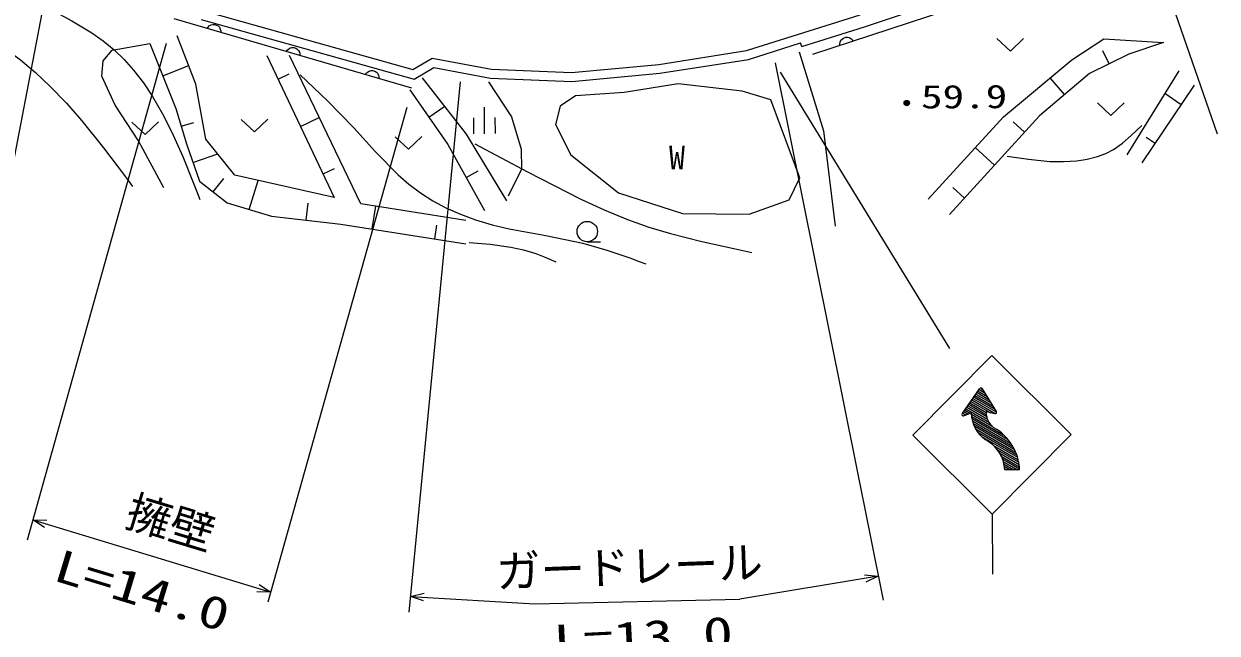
# Model space of a CAD drawing. Units: millimetres, scale not verified. Extents: x 40000 to 680000, y 20000 to 380000.
# Drawn here: x 311650 to 378713, y 242816 to 277046 of the extents above; entities that cross this region are included whole.
import ezdxf
from ezdxf.enums import TextEntityAlignment as Align

# ---------------------------------------------------------------- set-up
doc = ezdxf.new("R2010")
doc.units = ezdxf.units.MM
doc.header["$LTSCALE"] = 1000
for name, color, linetype, lineweight in [('M-BGD', 7, 'Continuous', 25), ('M-BMK-OTRS', 5, 'Continuous', 25), ('M-STR-HTXT', 7, 'Continuous', 13), ('M-STR-STRC', 7, 'Continuous', 25)]:
    doc.layers.add(name, color=color, linetype=linetype, lineweight=lineweight)
doc.styles.add('ＭＳ ゴシック', font='')
doc.styles.get('ＭＳ ゴシック').set_extended_font_data('MS Gothic')

msp = doc.modelspace()

# ---------------------------------------------------------------- hatches: boundary and pattern name
at = {"layer": 'M-STR-STRC'}
h = msp.add_hatch(dxfattribs=at)
h.set_pattern_fill('USER', color=256, style=0, pattern_type=2)
h.set_pattern_definition([(329.776, (367451, 252830), (50.338, 86.4065), [])])
h.paths.add_polyline_path([(367614, 251999), (366787, 251996), (366662, 252582), (366478, 252953), (366140, 253362), (365782, 253628), (365525, 253809), (365230, 254145), (364971, 254694), (364898, 255175), (364482, 255022), (364388, 255144), (365365, 256541), (365533, 256535), (366309, 255264), (366223, 255143), (365731, 255246), (365807, 254823), (366054, 254456), (366253, 254309), (366641, 254023), (367020, 253620), (367257, 253259), (367451, 252830), (367574, 252364)])

# ---------------------------------------------------------------- linework, layer by layer
at = {"layer": 'M-BGD'}
for p, q in [((375013, 281572), (355979, 275329)), ((358886, 276884), (369750, 280507)), ((321757, 277776), (333519, 274477)), ((333451, 273432), (320106, 277327)), ((321622, 277294), (333591, 273937)), ((352259, 275541), (358658, 277555)), ((321319, 273658), (320266, 276375)), ((355365, 275776), (358886, 276884)), ((318737, 275950), (320190, 272294)), ((352373, 275053), (355302, 275975)), ((355365, 275776), (355302, 275975)), ((370554, 275021), (372344, 276206)), ((372344, 276206), (375700, 275992)), ((375700, 275992), (373753, 275350)), ((325303, 275260), (329096, 267294)), ((330593, 266937), (326572, 275265)), ((333519, 274477), (334591, 275117)), ((334591, 275117), (337936, 274493)), ((347327, 274767), (352259, 275541)), ((347389, 274270), (352373, 275053)), ((366712, 271832), (370554, 275021)), ((373753, 275350), (371535, 274254)), ((372644, 274802), (372286, 275526)), ((319463, 274122), (320915, 274699)), ((333591, 273937), (334685, 274591)), ((334685, 274591), (337880, 273995)), ((337936, 274493), (342434, 274311)), ((342434, 274311), (347327, 274767)), ((376567, 274408), (373638, 269682)), ((321874, 270577), (321319, 273658)), ((325935, 273933), (326560, 274230)), ((336519, 270858), (334058, 274023)), ((337880, 273995), (342447, 273810)), ((342447, 273810), (347389, 274270)), ((348429, 273677), (345378, 273183)), ((352020, 273261), (348429, 273677)), ((371535, 274254), (368733, 271885)), ((370134, 273069), (369338, 274011)), ((333335, 273340), (335478, 270265)), ((342646, 273012), (341792, 272420)), ((345378, 273183), (342646, 273012)), ((353629, 272785), (352020, 273261)), ((374501, 269232), (377432, 273595)), ((376699, 272505), (375773, 273127)), ((320190, 272294), (320787, 270301)), ((334407, 271803), (335300, 272425)), ((337522, 272373), (337528, 270873)), ((341792, 272420), (341527, 271401)), ((355252, 268399), (353629, 272785)), ((327199, 271277), (328255, 271780)), ((336924, 271774), (336928, 270874)), ((338124, 271779), (338128, 270879)), ((362468, 267192), (366712, 271832)), ((368733, 271885), (363675, 266335)), ((320489, 271298), (321204, 271512)), ((341527, 271401), (342391, 269690)), ((367890, 270960), (367252, 271541)), ((320787, 270301), (321520, 268218)), ((323514, 268543), (321874, 270577)), ((338800, 267104), (336519, 270858)), ((375234, 270323), (374726, 270664)), ((321154, 269260), (322542, 269748)), ((335478, 270265), (337532, 266555)), ((342391, 269690), (345077, 267557)), ((366204, 269110), (365123, 270095)), ((328464, 268622), (329106, 268928)), ((322293, 267609), (322879, 268352)), ((329096, 267294), (323514, 268543)), ((336505, 268410), (337179, 268783)), ((354667, 267165), (355252, 268399)), ((321520, 268218), (323067, 267000)), ((324315, 266619), (324813, 268252)), ((364518, 267260), (363867, 267853)), ((323067, 267000), (325563, 266238)), ((327514, 266019), (327621, 266972)), ((336491, 266007), (330593, 266937)), ((345077, 267557), (348671, 266392)), ((352421, 266353), (354667, 267165)), ((331222, 265522), (331424, 266806)), ((348671, 266392), (352421, 266353)), ((325563, 266238), (329464, 265799)), ((329464, 265799), (336496, 264692)), ((334738, 264969), (334859, 265738)), ((343316, 264804), (344062, 264806))]:
    msp.add_line(p, q, dxfattribs=at)
for points in [[(303747, 278140), (305210, 277850), (306652, 277504), (307517, 277238), (308359, 276916), (309132, 276550), (309881, 276130), (310679, 275608), (311455, 275028), (312307, 274310), (313118, 273548), (314039, 272590), (314911, 271596), (316133, 270079), (317314, 268518), (317534, 268221), (317760, 267916)], [(313202, 277832), (314349, 277216), (315466, 276547), (316109, 276097), (316722, 275595), (317285, 275049), (317814, 274451), (318369, 273725), (318879, 272958), (319434, 272001), (319940, 271007), (320577, 269586), (321158, 268142), (321345, 267660), (321530, 267177)], [(321947, 276789), (322003, 276869), (322071, 276930), (322169, 276993), (322267, 277015), (322365, 277015), (322484, 276981), (322566, 276927), (322637, 276857), (322687, 276750), (322712, 276662), (322715, 276565)], [(319520, 267838), (318088, 270468), (316784, 272471), (316025, 274099), (316105, 274978), (316605, 275565), (318737, 275950)], [(326395, 275491), (326451, 275570), (326519, 275632), (326617, 275695), (326715, 275717), (326813, 275717), (326932, 275682), (327014, 275629), (327085, 275558), (327136, 275452), (327160, 275364), (327163, 275267)], [(357502, 275829), (357504, 275926), (357525, 276015), (357570, 276123), (357639, 276196), (357719, 276251), (357837, 276290), (357935, 276293), (358034, 276275), (358135, 276215), (358205, 276156), (358262, 276078)], [(366338, 276223), (367091, 275517), (367838, 276228)], [(355226, 275470), (356581, 271029), (357244, 265674)], [(330843, 274193), (330900, 274272), (330968, 274334), (331065, 274397), (331163, 274418), (331261, 274419), (331380, 274384), (331463, 274331), (331534, 274260), (331584, 274154), (331608, 274065), (331611, 273969)], [(327185, 274180), (328712, 272714), (330198, 271202), (331420, 269861), (332681, 268567), (333288, 268038), (333936, 267555), (334638, 267110), (335373, 266715), (336182, 266351), (337025, 266038), (337961, 265761), (338918, 265540), (340993, 265165), (343058, 264730), (344407, 264334), (345753, 263875), (346178, 263723), (346612, 263566)], [(337769, 273798), (339062, 271820), (339604, 270001), (339608, 268876), (338864, 267374)], [(371992, 272609), (372745, 271903), (373492, 272615)], [(323864, 271678), (324617, 270972), (325364, 271683)], [(317723, 271529), (318476, 270823), (319223, 271535)], [(366912, 269616), (368105, 269440), (369317, 269323), (370071, 269307), (370832, 269352), (371415, 269439), (371989, 269587), (372451, 269764), (372886, 269996), (373397, 270353), (373887, 270770), (374184, 271048), (374478, 271332)], [(332517, 270707), (333269, 270001), (334017, 270713)], [(336996, 270312), (339949, 268735), (342947, 267203), (344255, 266598), (345584, 266050), (346777, 265626), (347990, 265260), (349754, 264811), (351546, 264417), (352058, 264311), (352569, 264205)], [(336674, 264762), (337851, 264665), (339022, 264507), (339721, 264356), (340414, 264144), (340981, 263924), (341542, 263684)]]:
    msp.add_lwpolyline(points, dxfattribs=at)
for centre, radius in [((361270, 272595), 150), ((361270, 272595), 131), ((361270, 272595), 112), ((361270, 272595), 93.8), ((361270, 272595), 75), ((361270, 272595), 56.3), ((361270, 272594), 37.5), ((361270, 272595), 18.8), ((343314, 265377), 574)]:
    msp.add_circle(centre, radius, dxfattribs=at)
at = {"layer": 'M-BMK-OTRS'}
msp.add_line((373633, 285566), (378713, 270867), dxfattribs=at)
at = {"layer": 'M-STR-HTXT'}
for p, q in [((313644, 282815), (307918, 253131)), ((319652, 275949), (311842, 248048)), ((353875, 274858), (359939, 244665)), ((336161, 273796), (333293, 243998)), ((333176, 272345), (325365, 244555)), ((312157, 249172), (325524, 245123)), ((359670, 246007), (351883, 244730)), ((333378, 244883), (340367, 244465)), ((340367, 244465), (351883, 244730))]:
    msp.add_line(p, q, dxfattribs=at)
for points in [[(312812, 248748), (312157, 249172), (312937, 249159)], [(324869, 245546), (325524, 245123), (324744, 245135)], [(358895, 246098), (359670, 246007), (358964, 245674)], [(334114, 244623), (333378, 244883), (334140, 245052)]]:
    msp.add_lwpolyline(points, dxfattribs=at)
at = {"layer": 'M-STR-STRC'}
for p, q in [((354157, 274329), (363677, 258801)), ((361607, 253938), (366045, 258409)), ((366045, 258409), (370516, 253971)), ((364388, 255144), (365365, 256541)), ((366309, 255264), (365533, 256535)), ((364898, 255175), (364482, 255022)), ((366223, 255143), (365731, 255246)), ((366078, 249500), (361607, 253938)), ((366078, 249500), (370516, 253971)), ((367614, 251999), (366787, 251996)), ((366078, 249500), (366090, 246122))]:
    msp.add_line(p, q, dxfattribs=at)
for centre, radius, start, end in [((365447, 256483), 101, 31.37279, 145.04705), ((364454, 255098), 80.5, 145.04705, 290.1966), ((366794, 255219), 1897, 181.34729, 234.16205), ((366794, 255219), 1063, 178.54884, 234.16205), ((366240, 255222), 80.5, 258.11873, 31.37279), ((364752, 251869), 2865, 2.59816, 60.2975), ((364752, 251869), 2039, 3.56597, 63.06731)]:
    msp.add_arc(centre, radius, start, end, dxfattribs=at)

# ---------------------------------------------------------------- texts
at = {"layer": 'M-BGD', "style": 'ＭＳ ゴシック', "width": 1.35}
msp.add_text('59.9', height=1320, rotation=0.213, dxfattribs=at).set_placement((362073, 271898), align=Align.BOTTOM_LEFT)
at = {"layer": 'M-BGD', "style": 'ＭＳ ゴシック'}
msp.add_text('W', height=1320, rotation=0.213, dxfattribs=at).set_placement((347913, 268479), align=Align.BOTTOM_LEFT)
at = {"layer": 'M-STR-HTXT', "style": 'ＭＳ ゴシック'}
for s, rotation, p in [('擁壁', 343.113, (317090, 248345)), ('ガードレール', 2.113, (338242, 244805))]:
    msp.add_text(s, height=1833, rotation=rotation, dxfattribs=at).set_placement(p, align=Align.BOTTOM_LEFT)
at = {"layer": 'M-STR-HTXT', "style": 'ＭＳ ゴシック', "width": 1.35}
for s, rotation, p in [('L=14.0', 343.113, (313044, 245281)), ('L=13.0', 2.813, (341478, 240890))]:
    msp.add_text(s, height=1833, rotation=rotation, dxfattribs=at).set_placement(p, align=Align.BOTTOM_LEFT)

doc.saveas('drawing.dxf')
